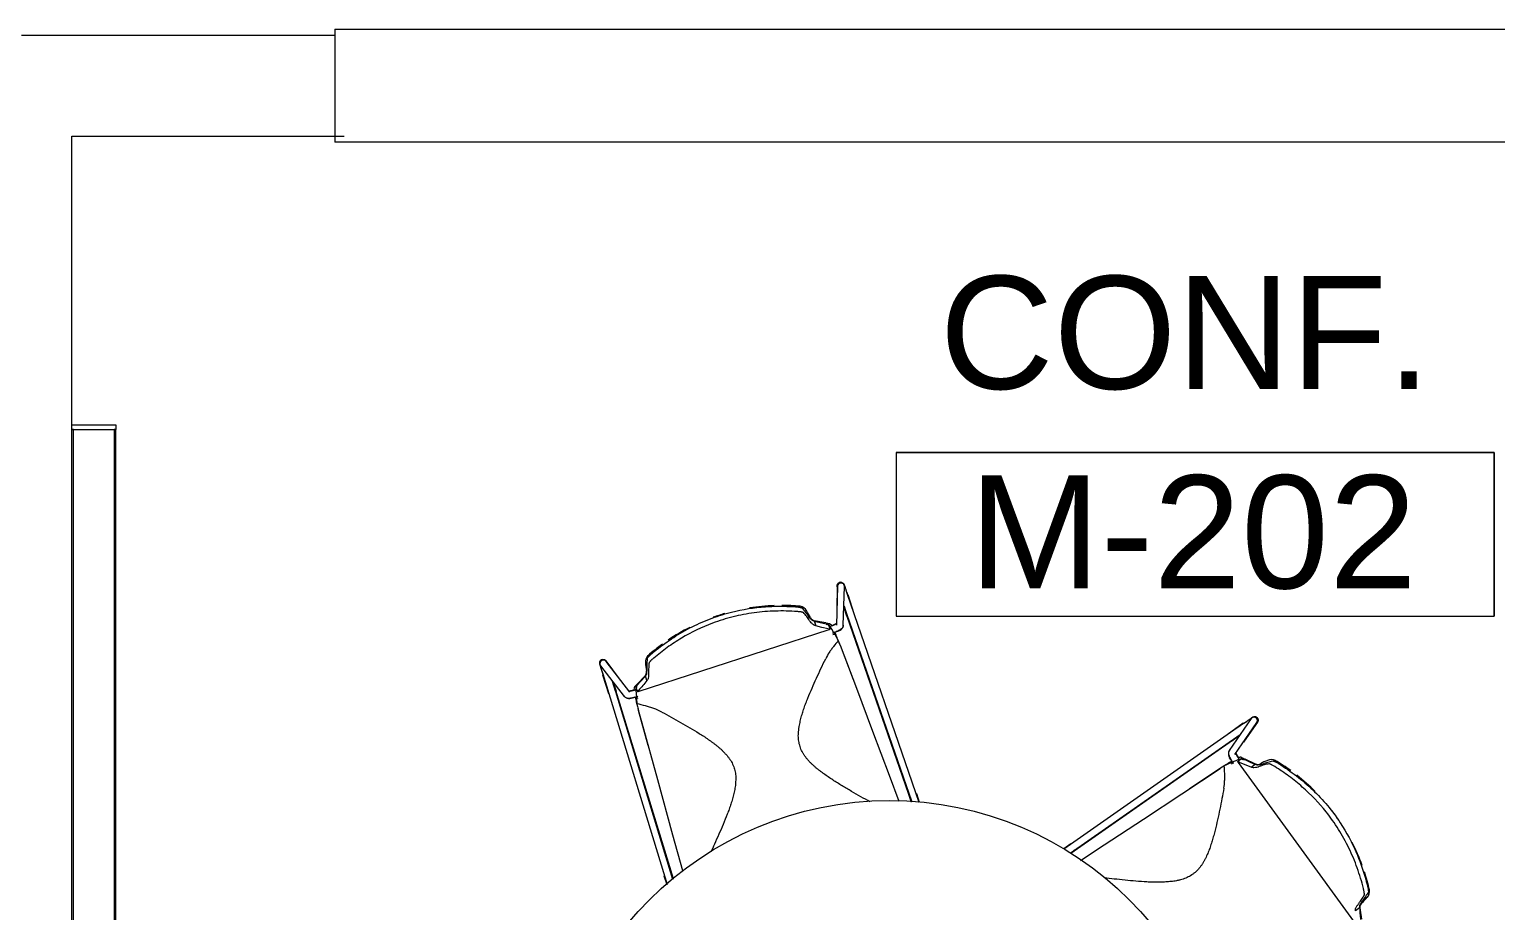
# Model space of a CAD drawing. Header units: inches. Extents: x 1135 to 11974, y 1600 to 2477.
# Drawn here: x 3277.4 to 3394.2, y 2103.2 to 2173.4 of the extents above; entities that cross this region are included whole.
import ezdxf

# ---------------------------------------------------------------- set-up
doc = ezdxf.new("R2010")
doc.units = ezdxf.units.IN
doc.header["$MEASUREMENT"] = 0
for name, color, linetype, lineweight in [('A-AREA-IDEN', 1, 'Continuous', 20), ('A-GLAZ', 8, 'Continuous', 9), ('A-WALL', 47, 'Continuous', 13), ('E-LITE-EQPM', 4, 'Continuous', 9), ('I-FURN', 47, 'Continuous', 9)]:
    doc.layers.add(name, color=color, linetype=linetype, lineweight=lineweight)
doc.styles.add('Arial_1', font='arial.ttf', dxfattribs={"height": 9})

# ---------------------------------------------------------------- blocks, each defined once
blk = doc.blocks.new('Fixed Glass - Adjustable Sill - Instance-4291309-MEZ - Tel_Data_Elec Plan')
at = {"layer": 'A-GLAZ'}
for p, q in [((-49.5, 4.5), (-49.5, -4.5)), ((-49.5, 4.5), (46.5, 4.5)), ((-49.5, 4), (-48.75, 4)), ((46.5, 4), (45.75, 4)), ((46.5, -4.5), (46.5, 4.5)), ((46.5, -4.5), (-49.5, -4.5))]:
    blk.add_line(p, q, dxfattribs=at)
blk = doc.blocks.new('Combo - Work Table Chairs - Seats 5 - 4-6 Diameter - Combo - Work Table Chairs - Seats 5 - 4-6 Diameter-1874339-MEZ - Tel_Data_Elec Plan')
at = {"layer": 'I-FURN'}
for p, q in [((37.16, 21.73), (20.4, 16.62)), ((37.82, 21.91), (35.37, 20.02)), ((37.1, 21.75), (35.6, 21.27)), ((35.71, 19.58), (38.16, 21.46)), ((37.11, 21.72), (36.49, 21.52)), ((36.66, 20.31), (38.21, 21.47)), ((37.1, 21.75), (37.11, 21.72)), ((37.4, 21.8), (37.16, 21.73)), ((37.95, 21.97), (37.9, 21.95)), ((37.94, 21.96), (37.91, 21.95)), ((20.8, 16.15), (36.6, 20.97)), ((20.84, 16.11), (36.45, 20.87)), ((35.45, 20.06), (35.4, 20.02)), ((35.79, 20.71), (36.56, 20.96)), ((36.55, 20.93), (35.79, 20.68)), ((35.79, 20.68), (35.79, 20.71)), ((35.8, 20.68), (35.79, 20.68)), ((36.53, 20.92), (35.8, 20.68)), ((31.46, 18.12), (34.24, 18.9)), ((35.21, 19.06), (35.26, 18.91)), ((35.23, 19.47), (35.33, 19.16)), ((35.76, 18.91), (35.76, 18.97)), ((35.76, 18.91), (40.7, 3.71)), ((35.88, 19.25), (35.8, 19.65)), ((36.02, 19.07), (35.81, 19)), ((35.82, 19), (36.03, 19.07)), ((35.93, 19.05), (35.91, 19.12)), ((36.02, 19.07), (36.09, 19.07)), ((36.12, 19.06), (36.09, 19.07)), ((37.02, 18.36), (36.34, 19)), ((36.63, 18.22), (37, 18.34)), ((21.08, 16.86), (20.38, 16.63)), ((21.08, 16.86), (21.09, 16.82)), ((20.8, 16.15), (21.21, 16.28)), ((21.27, 16.27), (20.82, 16.13)), ((21.27, 16.27), (20.83, 16.12)), ((21.26, 16.3), (21.27, 16.27)), ((21.27, 16.27), (21.27, 16.27)), ((41.38, 4.91), (40.99, 4.78)), ((41.22, 3.99), (41.4, 4.9)), ((40.8, 3.66), (41.03, 3.73)), ((40.82, 3.68), (40.8, 3.66)), ((40.94, 3.63), (40.92, 3.7)), ((41.17, 3.14), (41, 3.51)), ((41.09, 3.86), (41.07, 3.92)), ((41.08, 3.77), (41.1, 3.8)), ((42.45, 2.54), (26.97, -2.8)), ((42.59, 2.54), (26.97, -2.86)), ((39.46, 2.83), (36.71, 1.81)), ((39.46, 2.83), (39.58, 2.89)), ((40.29, 3.41), (40.34, 3.28)), ((40.49, 3.26), (40.6, 2.94)), ((41.04, 2.59), (44.12, 2.5)), ((44.14, 3.06), (41.05, 3.14)), ((41.06, 2.6), (41.13, 2.6)), ((41.77, 2.3), (42.5, 2.54)), ((41.77, 2.3), (42.53, 2.54)), ((42.55, 2.52), (41.78, 2.27)), ((44.18, 3.08), (42.25, 3.11)), ((43.49, 2.26), (43.72, 2.34)), ((44.22, 2.51), (44.27, 2.53)), ((44.22, 2.51), (44.26, 2.52)), ((26.93, -3.46), (43.49, 2.26)), ((41.78, 2.27), (41.77, 2.3)), ((41.77, 2.3), (41.77, 2.3)), ((41.96, 1.72), (43.46, 2.2)), ((42.82, 2.03), (43.45, 2.23)), ((43.45, 2.23), (43.46, 2.2)), ((26.93, -3.48), (27.61, -3.26)), ((26.97, -2.82), (27.42, -2.67)), ((27.38, -2.72), (26.97, -2.85)), ((27.01, -2.8), (27.42, -2.67)), ((27.42, -2.67), (27.42, -2.67)), ((27.42, -2.67), (27.43, -2.7)), ((27.6, -3.22), (27.61, -3.26)), ((33.23, -29.3), (23.21, -14.96)), ((23.63, -15.51), (23.22, -14.95)), ((32.22, -28.92), (22.85, -15.51)), ((23.13, -15.87), (22.86, -15.49)), ((23.14, -15.87), (22.86, -15.49)), ((22.88, -15.46), (23.13, -15.81)), ((22.88, -15.46), (32.34, -29)), ((23.14, -15.87), (23.13, -15.87)), ((23.16, -15.85), (23.14, -15.87)), ((23.63, -15.51), (23.61, -15.53)), ((29.64, -27.4), (28.02, -24.95)), ((29.7, -27.51), (29.64, -27.4)), ((33.24, -29.24), (32.31, -27.96)), ((30.12, -28.84), (17.19, -38.23)), ((30.09, -28.27), (29.97, -28.35)), ((30.22, -28.35), (30.49, -28.15)), ((30.24, -28.85), (30.24, -28.88)), ((30.38, -29.05), (30.24, -28.85)), ((30.31, -28.95), (30.37, -28.92)), ((30.4, -29.1), (30.4, -29.14)), ((30.84, -28.65), (30.48, -28.85)), ((30.74, -28.58), (33.29, -30.32)), ((33.61, -29.86), (31.06, -28.12)), ((31.07, -28.15), (31.12, -28.19)), ((31.81, -28.32), (31.82, -28.32)), ((32.27, -28.95), (31.81, -28.32)), ((31.82, -28.32), (31.84, -28.3)), ((32.29, -28.96), (31.82, -28.32)), ((31.84, -28.3), (32.32, -28.97)), ((33.21, -29.26), (32.83, -28.73)), ((29.73, -29.87), (29.97, -30.2)), ((30.39, -29.37), (29.99, -30.2)), ((30.31, -29.22), (30.36, -29.19)), ((33.32, -30.37), (31.73, -29.26)), ((33.24, -29.24), (33.21, -29.26)), ((33.23, -29.3), (33.37, -29.5)), ((33.68, -29.93), (33.71, -29.98)), ((33.7, -29.97), (33.68, -29.94)), ((18.53, -38.5), (18.3, -38.18)), ((18.54, -38.53), (17.62, -38.64))]:
    blk.add_line(p, q, dxfattribs=at)
at = {"layer": 'I-FURN', "flags": 128}
for points in [[(37.16, 21.73), (37.19, 21.73), (37.22, 21.74), (37.26, 21.75), (37.29, 21.76), (37.32, 21.77), (37.35, 21.78), (37.38, 21.79), (37.41, 21.8), (37.44, 21.81), (37.47, 21.82), (37.5, 21.83), (37.53, 21.84), (37.56, 21.85), (37.58, 21.85), (37.61, 21.86), (37.64, 21.87), (37.66, 21.88), (37.69, 21.89), (37.71, 21.89), (37.73, 21.9), (37.75, 21.91), (37.78, 21.91), (37.79, 21.92), (37.81, 21.92), (37.83, 21.93), (37.85, 21.93), (37.86, 21.94), (37.88, 21.94), (37.89, 21.95), (37.9, 21.95), (37.91, 21.95), (37.92, 21.96), (37.93, 21.96), (37.94, 21.96), (37.95, 21.96), (37.95, 21.97), (37.95, 21.97), (37.96, 21.97), (37.96, 21.97)], [(37.96, 21.97), (37.96, 21.97), (37.96, 21.97), (37.95, 21.97), (37.95, 21.96), (37.94, 21.96), (37.94, 21.96)], [(37.96, 21.97), (37.97, 21.97), (37.98, 21.97), (37.99, 21.98), (38, 21.98), (38.01, 21.98), (38.02, 21.98), (38.04, 21.98), (38.05, 21.98), (38.06, 21.98), (38.07, 21.98), (38.08, 21.98), (38.09, 21.98), (38.1, 21.97), (38.11, 21.97), (38.12, 21.97), (38.13, 21.96), (38.14, 21.96), (38.15, 21.96), (38.16, 21.95), (38.17, 21.95), (38.18, 21.94), (38.19, 21.93), (38.2, 21.93), (38.21, 21.92), (38.22, 21.91), (38.23, 21.91), (38.24, 21.9), (38.25, 21.89), (38.25, 21.88), (38.26, 21.87), (38.27, 21.86), (38.27, 21.86), (38.28, 21.85), (38.28, 21.84), (38.29, 21.83), (38.29, 21.82), (38.3, 21.81), (38.3, 21.8), (38.31, 21.78), (38.31, 21.77), (38.31, 21.76), (38.31, 21.75), (38.32, 21.74), (38.32, 21.73), (38.32, 21.72), (38.32, 21.71), (38.32, 21.7), (38.32, 21.69), (38.32, 21.67), (38.32, 21.66), (38.32, 21.65), (38.31, 21.64), (38.31, 21.63), (38.31, 21.62), (38.3, 21.61), (38.3, 21.6), (38.3, 21.59), (38.29, 21.58), (38.29, 21.57), (38.28, 21.56), (38.27, 21.55), (38.27, 21.54), (38.26, 21.53), (38.25, 21.52), (38.25, 21.51), (38.24, 21.5), (38.23, 21.5), (38.22, 21.49), (38.21, 21.48), (38.21, 21.48), (38.2, 21.47), (38.19, 21.46), (38.18, 21.46), (38.17, 21.45), (38.16, 21.45), (38.15, 21.44), (38.14, 21.44), (38.13, 21.43), (38.12, 21.43)], [(38.12, 21.43), (38.12, 21.43), (38.12, 21.43), (38.12, 21.43), (38.11, 21.43), (38.11, 21.43), (38.1, 21.43), (38.09, 21.42), (38.08, 21.42)], [(38.1, 21.43), (38.11, 21.43), (38.11, 21.43), (38.12, 21.43), (38.12, 21.43), (38.12, 21.43)], [(35.37, 20.02), (35.33, 19.98), (35.3, 19.95), (35.28, 19.91), (35.27, 19.88), (35.25, 19.85), (35.25, 19.82), (35.24, 19.79), (35.24, 19.77), (35.23, 19.74), (35.23, 19.72), (35.23, 19.69), (35.23, 19.67), (35.23, 19.65), (35.23, 19.62), (35.23, 19.6), (35.24, 19.57), (35.24, 19.55), (35.24, 19.52), (35.25, 19.49), (35.25, 19.47), (35.25, 19.44), (35.26, 19.41), (35.26, 19.38), (35.27, 19.36), (35.28, 19.33), (35.28, 19.3), (35.29, 19.27), (35.3, 19.24), (35.3, 19.21), (35.31, 19.18), (35.32, 19.15), (35.33, 19.11), (35.34, 19.08), (35.34, 19.05), (35.35, 19.02), (35.36, 18.99), (35.37, 18.96), (35.38, 18.94)], [(33.24, 18.61), (33.8, 18.76), (34.37, 18.92)], [(34.34, 18.91), (34.27, 18.9), (34.24, 18.9)], [(34.25, 18.88), (34.24, 18.89), (34.24, 18.9)], [(36.12, 19.06), (35.97, 19.1), (35.83, 19.1), (35.6, 19.08), (35.27, 19.04), (35.22, 19.03)], [(35.81, 19), (35.79, 19), (35.78, 18.98), (35.76, 18.97), (35.76, 18.95), (35.76, 18.93), (35.76, 18.91)], [(35.79, 19.69), (35.79, 19.69), (35.79, 19.69), (35.79, 19.68), (35.79, 19.67), (35.79, 19.66), (35.79, 19.65), (35.79, 19.64), (35.79, 19.63), (35.8, 19.61), (35.8, 19.59), (35.8, 19.57), (35.8, 19.55), (35.81, 19.53), (35.81, 19.51), (35.81, 19.49), (35.82, 19.47), (35.82, 19.45), (35.83, 19.42), (35.83, 19.4), (35.84, 19.37), (35.84, 19.35), (35.85, 19.32), (35.86, 19.3), (35.87, 19.27), (35.87, 19.24), (35.88, 19.22), (35.89, 19.19), (35.9, 19.16), (35.91, 19.13), (35.91, 19.12)], [(35.83, 18.91), (35.82, 18.92), (35.81, 18.94), (35.8, 18.96), (35.8, 18.98), (35.82, 19)], [(36.08, 19.08), (36.05, 19.08), (36.02, 19.07)], [(36.03, 19.07), (36.11, 19.07), (36.16, 19.05), (36.2, 19.03), (36.24, 19.01), (36.27, 18.98), (36.3, 18.96)], [(21.47, 15.37), (24.33, 16.16), (28.72, 17.36), (33.24, 18.61)], [(40.76, 3.8), (40.87, 4.29), (40.99, 4.78)], [(40.34, 3.3), (40.5, 3.38), (40.73, 3.51), (40.88, 3.6), (41.04, 3.71), (41.09, 3.78), (41.09, 3.79)], [(40.8, 3.66), (40.74, 3.66), (40.7, 3.71)], [(40.7, 3.71), (40.71, 3.69), (40.72, 3.68), (40.74, 3.66), (40.76, 3.66), (40.78, 3.65), (40.8, 3.66)], [(40.76, 3.79), (40.76, 3.79), (40.76, 3.8)], [(40.82, 3.68), (40.78, 3.68), (40.77, 3.7), (40.76, 3.72), (40.76, 3.73), (40.76, 3.75)], [(41.04, 3.75), (40.93, 3.71), (40.82, 3.68)], [(41.19, 3.1), (41.18, 3.1), (41.18, 3.1), (41.18, 3.11), (41.17, 3.11), (41.17, 3.12), (41.16, 3.13), (41.15, 3.14), (41.15, 3.15), (41.14, 3.17), (41.13, 3.18), (41.12, 3.2), (41.11, 3.22), (41.1, 3.23), (41.09, 3.25), (41.08, 3.27), (41.07, 3.29), (41.06, 3.31), (41.05, 3.34), (41.04, 3.36), (41.03, 3.38), (41.02, 3.41), (41.01, 3.43), (41, 3.46), (40.99, 3.48), (40.98, 3.51), (40.98, 3.54), (40.97, 3.56), (40.96, 3.59), (40.95, 3.62), (40.94, 3.63)], [(41.09, 3.86), (41.09, 3.78), (41.03, 3.73)], [(41.03, 3.73), (41.05, 3.74), (41.07, 3.76), (41.09, 3.78), (41.09, 3.79)], [(41.1, 3.81), (41.1, 3.83), (41.09, 3.86)], [(41.16, 3.95), (41.16, 3.93), (41.15, 3.92)], [(39.46, 2.84), (36.03, 1.55), (32.61, 0.26)], [(39.46, 2.83), (39.46, 2.83), (39.46, 2.84)], [(41.04, 2.59), (40.98, 2.59), (40.94, 2.6), (40.9, 2.62), (40.87, 2.64), (40.84, 2.66), (40.82, 2.67), (40.8, 2.69), (40.78, 2.71), (40.76, 2.73), (40.75, 2.75), (40.73, 2.77), (40.72, 2.79), (40.7, 2.81), (40.69, 2.83), (40.68, 2.85), (40.66, 2.87), (40.65, 2.89), (40.64, 2.91), (40.63, 2.94), (40.61, 2.96), (40.6, 2.99), (40.59, 3.01), (40.58, 3.04), (40.56, 3.06), (40.55, 3.09), (40.54, 3.12), (40.53, 3.15), (40.51, 3.17), (40.5, 3.2), (40.49, 3.23), (40.48, 3.26), (40.47, 3.29), (40.46, 3.32), (40.45, 3.35), (40.44, 3.38), (40.42, 3.41), (40.41, 3.45), (40.41, 3.46)], [(44.27, 2.53), (44.27, 2.53), (44.27, 2.53), (44.27, 2.53), (44.26, 2.53), (44.26, 2.52), (44.25, 2.52), (44.24, 2.52), (44.23, 2.52), (44.22, 2.51), (44.21, 2.51), (44.2, 2.5), (44.18, 2.5), (44.17, 2.49), (44.15, 2.49), (44.14, 2.48), (44.12, 2.48), (44.1, 2.47), (44.08, 2.46), (44.06, 2.45), (44.03, 2.45), (44.01, 2.44), (43.99, 2.43), (43.96, 2.42), (43.94, 2.41), (43.91, 2.4), (43.88, 2.4), (43.86, 2.39), (43.83, 2.38), (43.8, 2.37), (43.77, 2.36), (43.74, 2.35), (43.71, 2.34), (43.68, 2.32), (43.65, 2.31), (43.62, 2.3), (43.59, 2.29), (43.56, 2.28), (43.53, 2.27), (43.49, 2.26), (43.49, 2.26)], [(44.05, 3.04), (44.06, 3.05), (44.07, 3.05), (44.07, 3.05), (44.08, 3.05), (44.08, 3.06), (44.09, 3.06), (44.09, 3.06), (44.09, 3.06)], [(44.09, 3.06), (44.09, 3.06), (44.09, 3.06), (44.09, 3.06), (44.08, 3.06), (44.08, 3.05), (44.07, 3.05)], [(44.09, 3.06), (44.1, 3.06), (44.11, 3.07), (44.12, 3.07), (44.13, 3.07), (44.15, 3.07), (44.16, 3.07), (44.17, 3.07), (44.18, 3.07), (44.19, 3.07), (44.2, 3.07), (44.21, 3.07), (44.22, 3.07), (44.23, 3.07), (44.25, 3.07), (44.26, 3.06), (44.27, 3.06), (44.28, 3.06), (44.29, 3.05), (44.3, 3.05), (44.31, 3.04), (44.32, 3.04), (44.33, 3.03), (44.34, 3.03), (44.35, 3.02), (44.36, 3.01), (44.36, 3.01), (44.37, 3), (44.38, 2.99), (44.39, 2.98), (44.4, 2.98), (44.4, 2.97), (44.41, 2.96), (44.42, 2.95), (44.42, 2.94), (44.43, 2.93), (44.43, 2.92), (44.44, 2.91), (44.44, 2.9), (44.45, 2.89), (44.45, 2.88), (44.45, 2.87), (44.46, 2.86), (44.46, 2.85), (44.46, 2.83), (44.46, 2.82), (44.46, 2.81), (44.46, 2.8), (44.46, 2.79), (44.46, 2.78), (44.46, 2.77), (44.46, 2.76), (44.46, 2.75), (44.46, 2.73), (44.45, 2.72), (44.45, 2.71), (44.45, 2.7), (44.44, 2.69), (44.44, 2.68), (44.43, 2.67), (44.43, 2.66), (44.42, 2.65), (44.42, 2.64), (44.41, 2.63), (44.4, 2.62), (44.4, 2.61), (44.39, 2.61), (44.38, 2.6), (44.37, 2.59), (44.37, 2.58), (44.36, 2.58), (44.35, 2.57), (44.34, 2.56), (44.33, 2.56), (44.32, 2.55), (44.31, 2.55), (44.3, 2.54), (44.29, 2.54), (44.28, 2.53), (44.27, 2.53)], [(44.26, 2.52), (44.26, 2.53), (44.27, 2.53), (44.27, 2.53), (44.27, 2.53), (44.27, 2.53)], [(32.61, 0.26), (29.11, -1.05), (27.02, -1.84)], [(22.31, -16.29), (23.55, -18.17), (25.6, -21.29)], [(25.6, -21.29), (27.62, -24.35), (29.63, -27.4)], [(29.63, -27.4), (29.64, -27.4), (29.64, -27.4)], [(29.73, -29.87), (29.92, -29.4), (30.12, -28.94)], [(31.06, -28.12), (31.01, -28.1), (30.97, -28.08), (30.93, -28.07), (30.89, -28.07), (30.86, -28.07), (30.83, -28.07), (30.8, -28.07), (30.78, -28.07), (30.75, -28.08), (30.73, -28.08), (30.71, -28.09), (30.68, -28.1), (30.66, -28.11), (30.64, -28.11), (30.61, -28.12), (30.59, -28.13), (30.57, -28.14), (30.54, -28.15), (30.52, -28.17), (30.5, -28.18), (30.47, -28.19), (30.45, -28.2), (30.42, -28.22), (30.4, -28.23), (30.37, -28.25), (30.34, -28.26), (30.32, -28.28), (30.29, -28.29), (30.26, -28.31), (30.24, -28.33), (30.21, -28.34), (30.18, -28.36), (30.16, -28.38), (30.13, -28.4), (30.1, -28.42), (30.08, -28.43), (30.05, -28.45), (30.04, -28.46)], [(30.4, -29.12), (30.38, -28.99), (30.34, -28.86), (30.25, -28.65), (30.18, -28.5), (30.08, -28.29)], [(30.12, -28.84), (30.18, -28.82), (30.24, -28.85)], [(30.24, -28.85), (30.22, -28.84), (30.21, -28.83), (30.19, -28.82), (30.16, -28.82), (30.14, -28.83), (30.12, -28.84)], [(30.12, -28.94), (30.12, -28.94), (30.13, -28.93)], [(30.13, -28.93), (30.14, -28.92), (30.15, -28.9), (30.16, -28.89), (30.17, -28.88), (30.19, -28.87), (30.21, -28.86), (30.24, -28.88)], [(30.24, -28.88), (30.31, -28.97), (30.38, -29.07)], [(30.38, -29.05), (30.4, -29.12), (30.36, -29.19)], [(30.36, -29.19), (30.37, -29.17), (30.39, -29.15)], [(30.88, -28.62), (30.88, -28.62), (30.87, -28.63), (30.87, -28.63), (30.86, -28.63), (30.85, -28.63), (30.84, -28.64), (30.83, -28.64), (30.81, -28.65), (30.8, -28.65), (30.78, -28.66), (30.77, -28.67), (30.75, -28.68), (30.73, -28.69), (30.71, -28.7), (30.69, -28.71), (30.67, -28.72), (30.65, -28.73), (30.63, -28.74), (30.61, -28.75), (30.59, -28.77), (30.57, -28.78), (30.54, -28.8), (30.52, -28.81), (30.5, -28.82), (30.47, -28.84), (30.45, -28.86), (30.43, -28.87), (30.4, -28.89), (30.38, -28.9), (30.37, -28.92)], [(30.4, -29.12), (30.4, -29.12), (30.4, -29.09), (30.39, -29.07), (30.38, -29.05)], [(30.37, -29.27), (30.36, -29.28), (30.36, -29.3)], [(33.23, -29.3), (33.25, -29.32), (33.27, -29.35), (33.29, -29.38), (33.31, -29.41), (33.33, -29.43), (33.35, -29.46), (33.36, -29.49), (33.38, -29.51), (33.4, -29.54), (33.42, -29.56), (33.44, -29.59), (33.45, -29.61), (33.47, -29.64), (33.49, -29.66), (33.5, -29.68), (33.52, -29.71), (33.53, -29.73), (33.55, -29.75), (33.56, -29.77), (33.58, -29.79), (33.59, -29.81), (33.6, -29.82), (33.61, -29.84), (33.62, -29.86), (33.63, -29.87), (33.64, -29.89), (33.65, -29.9), (33.66, -29.91), (33.67, -29.92), (33.68, -29.93), (33.68, -29.94), (33.69, -29.95), (33.7, -29.96), (33.7, -29.97), (33.7, -29.97), (33.71, -29.98), (33.71, -29.98), (33.71, -29.98), (33.71, -29.98)], [(33.25, -30.3), (33.25, -30.3), (33.25, -30.3), (33.25, -30.3), (33.25, -30.29), (33.24, -30.29), (33.24, -30.28), (33.23, -30.28), (33.23, -30.27)], [(33.24, -30.29), (33.24, -30.29), (33.25, -30.3), (33.25, -30.3), (33.25, -30.3), (33.25, -30.3)], [(33.71, -29.98), (33.72, -29.99), (33.72, -30), (33.73, -30.01), (33.73, -30.02), (33.74, -30.03), (33.74, -30.04), (33.75, -30.05), (33.75, -30.06), (33.75, -30.07), (33.75, -30.08), (33.76, -30.09), (33.76, -30.1), (33.76, -30.12), (33.76, -30.13), (33.76, -30.14), (33.76, -30.15), (33.76, -30.16), (33.76, -30.17), (33.76, -30.18), (33.76, -30.19), (33.75, -30.21), (33.75, -30.22), (33.75, -30.23), (33.74, -30.24), (33.74, -30.25), (33.74, -30.26), (33.73, -30.27), (33.73, -30.28), (33.72, -30.29), (33.71, -30.3), (33.71, -30.31), (33.7, -30.32), (33.69, -30.32), (33.69, -30.33), (33.68, -30.34), (33.67, -30.35), (33.66, -30.36), (33.65, -30.36), (33.64, -30.37), (33.63, -30.38), (33.63, -30.38), (33.62, -30.39), (33.61, -30.39), (33.6, -30.4), (33.59, -30.4), (33.57, -30.41), (33.56, -30.41), (33.55, -30.41), (33.54, -30.41), (33.53, -30.42), (33.52, -30.42), (33.51, -30.42), (33.5, -30.42), (33.49, -30.42), (33.48, -30.42), (33.46, -30.42), (33.45, -30.42), (33.44, -30.42), (33.43, -30.42), (33.42, -30.41), (33.41, -30.41), (33.4, -30.41), (33.39, -30.41), (33.38, -30.4), (33.37, -30.4), (33.36, -30.39), (33.35, -30.39), (33.34, -30.38), (33.33, -30.38), (33.32, -30.37), (33.31, -30.36), (33.3, -30.36), (33.29, -30.35), (33.28, -30.34), (33.28, -30.33), (33.27, -30.32), (33.26, -30.32), (33.26, -30.31), (33.25, -30.3)], [(33.71, -29.98), (33.71, -29.98), (33.71, -29.98), (33.71, -29.98), (33.7, -29.97), (33.7, -29.97), (33.7, -29.97)]]:
    blk.add_lwpolyline(points, dxfattribs=at)
at = {"layer": 'I-FURN'}
blk.add_circle((0.08, -1.08), 27, dxfattribs=at)
for centre, radius, start, end in [((38.04, 21.7), 0.282, 307, 320.84), ((38.04, 21.7), 0.282, 7.4435, 50.0301), ((35.7, 19.62), 0.5, 146.8716, 198), ((35.7, 19.62), 0.5, 127, 136.4592), ((42.4, -11.1), 31.07, 103.1491, 104.5858), ((35.87, 18.04), 1.21, 82.594, 91.2908), ((36, 18.99), 0.255, 56.581, 82.594), ((37.93, 19.84), 1.9, 199.5934, 207.3736), ((40.16, 23.09), 5.6, 224.0135, 227), ((37.32, 18.68), 0.435, 227, 281.1407), ((38.38, 13.32), 5.03, 93.9044, 101.1407), ((38.09, 17.52), 0.817, 49.1935, 93.9044), ((26.42, 7.48), 16.2, 35.8874, 41.1681), ((26.42, 7.48), 16.2, 26.8642, 33.9395), ((26.42, 7.48), 16.2, 16.2856, 19.7154), ((26.42, 7.48), 16.2, 2.1459, 9.1164), ((26.42, 7.48), 16.2, 354.8302, 0.022), ((41.77, 6.2), 0.817, 302.0956, 346.7804), ((41.83, 4.81), 0.435, 114.8593, 169), ((39.53, 9.77), 5.03, 294.8593, 302.0956), ((40.28, 4.48), 1.21, 304.7092, 313.406), ((40.93, 3.79), 0.255, 313.406, 339.419), ((43, 4.24), 1.9, 188.5789, 196.4066), ((46.72, 2.92), 5.6, 169, 171.9865), ((28.43, 31.89), 31.07, 291.1435, 292.8509), ((41.07, 3.1), 0.5, 198, 249.1284), ((41.07, 3.1), 0.5, 259.5408, 269), ((44.18, 2.79), 0.282, 71.8119, 89), ((44.18, 2.79), 0.282, 343.2319, 38.8717), ((3.63, -44.42), 31.07, 31.1491, 32.8558), ((31.68, -30.61), 1.9, 127.5934, 135.4211), ((35.46, -31.73), 5.6, 152.0135, 155), ((29.33, -29.21), 1.21, 10.594, 19.2908), ((30.78, -28.56), 0.5, 74.8716, 126), ((30.27, -29.04), 0.255, 344.581, 10.594), ((30.78, -28.56), 0.5, 55, 64.4592), ((30.39, -30.39), 0.435, 155, 209.1407), ((33.48, -30.14), 0.282, 285.1283, 340.7681), ((25.61, -33.05), 5.03, 21.9044, 29.1407), ((29.52, -31.48), 0.817, 337.2196, 21.9044), ((33.48, -30.14), 0.282, 235, 249.9299), ((16.36, -23.49), 16.2, 323.978, 329.1698), ((16.36, -23.49), 16.2, 314.8836, 321.8541), ((16.36, -23.49), 16.2, 304.2846, 307.7144), ((16.36, -23.49), 16.2, 290.0605, 297.1358), ((18.59, -38.96), 0.435, 42.8593, 97), ((22.6, -35.24), 5.03, 222.8593, 230.0956), ((19.89, -38.48), 0.817, 230.0956, 274.8065), ((16.36, -23.49), 16.2, 282.8319, 288.1126)]:
    blk.add_arc(centre, radius, start, end, dxfattribs=at)
for centre, major_axis, ratio, start_param, end_param in [((37.99, 21.69), (-0.171, 0.222), 0.978271, 5.946944, 6.208744), ((37.99, 21.69), (-0.171, 0.222), 0.978271, 3.328951, 5.946944), ((37.99, 21.68), (-0.082, 0.268), 0.978148, 3.403392, 6.021386), ((44.13, 2.78), (-0.091, 0.265), 0.978148, 3.593587, 6.021386), ((44.13, 2.78), (0.008, 0.28), 0.978271, 5.834028, 6.357627), ((44.13, 2.78), (0.008, 0.28), 0.978271, 3.216034, 3.477834), ((44.13, 2.78), (0.008, 0.28), 0.978271, 3.477834, 5.491297), ((44.13, 2.78), (-0.091, 0.265), 0.978148, 3.141593, 3.403392), ((33.45, -30.1), (0.23, 0.16), 0.978148, 3.403392, 6.283185), ((33.45, -30.09), (0.158, 0.231), 0.978271, 3.067151, 3.777064), ((33.45, -30.09), (0.158, 0.231), 0.978271, 3.852549, 5.946944), ((33.45, -30.09), (0.158, 0.231), 0.978271, 5.946944, 6.208744)]:
    blk.add_ellipse(centre, major_axis=major_axis, ratio=ratio, start_param=start_param, end_param=end_param, dxfattribs=at)
for points, knots in [([(34.13, 17.04), (34.24, 17.25), (34.38, 17.57), (34.52, 18), (34.65, 18.45), (34.73, 18.78), (34.78, 19.01)], [0, 0, 0, 0, 0.333333, 0.5, 0.666667, 1, 1, 1, 1]), ([(38.42, 17.68), (38.4, 17.71), (38.34, 17.78), (38.28, 17.85), (38.23, 17.9), (38.19, 17.94), (38.16, 17.97), (38.12, 18), (38.08, 18.04), (38.06, 18.05), (38.05, 18.05)], [-1, -1, -1, -1, -0.833333, -0.666667, -0.583333, -0.5, -0.416667, -0.333333, -0.166667, 0, 0, 0, 0]), ([(42.13, 6.27), (42.17, 6.84), (42.2, 7.98), (42.06, 9.69), (41.74, 11.37), (41.13, 13.33), (40.28, 15.09), (39.28, 16.62), (38.72, 17.33), (38.42, 17.68)], [-1, -1, -1, -1, -0.861111, -0.722222, -0.583333, -0.444444, -0.222222, -0.111111, 0, 0, 0, 0]), ([(38.43, 18.17), (38.43, 18.17), (38.45, 18.16), (38.49, 18.12), (38.53, 18.09), (38.57, 18.06), (38.6, 18.02), (38.65, 17.97), (38.72, 17.9), (38.77, 17.84), (38.8, 17.8)], [-1, -1, -1, -1, -0.833333, -0.666667, -0.583333, -0.5, -0.416667, -0.333333, -0.166667, 0, 0, 0, 0]), ([(38.8, 17.8), (39.17, 17.37), (39.86, 16.46), (40.75, 15), (41.48, 13.45), (42.14, 11.5), (42.49, 9.58), (42.57, 7.76), (42.54, 6.85), (42.51, 6.39)], [-1, -1, -1, -1, -0.861111, -0.722222, -0.583333, -0.444444, -0.222222, -0.111111, 0, 0, 0, 0]), ([(34.13, 17.04), (33.86, 16.54), (33.31, 15.53), (32.66, 14.42), (32.24, 13.76), (32.08, 13.52), (31.95, 13.34), (31.83, 13.17), (31.7, 12.99), (31.57, 12.82), (31.44, 12.65), (31.3, 12.49), (31.16, 12.32), (31.03, 12.19), (30.93, 12.09), (30.85, 12.02), (30.77, 11.94), (30.67, 11.85), (30.53, 11.73), (30.35, 11.61), (30.17, 11.49), (29.97, 11.4), (29.77, 11.31), (29.57, 11.25), (29.36, 11.19), (29.14, 11.16), (28.93, 11.15), (28.71, 11.15), (28.53, 11.16), (28.39, 11.17), (28.24, 11.18), (28.06, 11.21), (27.85, 11.25), (27.64, 11.3), (27.43, 11.35), (27.22, 11.41), (27.01, 11.47), (26.8, 11.54), (26.6, 11.6), (26.33, 11.7), (25.85, 11.88), (25.18, 12.15), (24.39, 12.49), (23.86, 12.73), (23.6, 12.85)], [-1, -1, -1, -1, -0.875, -0.75, -0.71875, -0.703125, -0.6875, -0.671875, -0.65625, -0.640625, -0.625, -0.609375, -0.59375, -0.578125, -0.570312, -0.5625, -0.554688, -0.546875, -0.53125, -0.515625, -0.5, -0.484375, -0.46875, -0.453125, -0.4375, -0.421875, -0.40625, -0.390625, -0.375, -0.367188, -0.359375, -0.34375, -0.328125, -0.3125, -0.296875, -0.28125, -0.265625, -0.25, -0.234375, -0.21875, -0.1875, -0.125, -0.0625, 0, 0, 0, 0]), ([(27.38, 1.2), (27.52, 1.45), (27.81, 1.95), (28.25, 2.69), (28.64, 3.3), (28.96, 3.79), (29.16, 4.08), (29.34, 4.31), (29.47, 4.49), (29.6, 4.66), (29.74, 4.82), (29.89, 4.98), (30.03, 5.14), (30.16, 5.27), (30.27, 5.37), (30.35, 5.44), (30.43, 5.51), (30.55, 5.6), (30.7, 5.7), (30.88, 5.82), (31.07, 5.92), (31.27, 6), (31.48, 6.06), (31.69, 6.12), (31.9, 6.15), (32.12, 6.17), (32.33, 6.17), (32.51, 6.16), (32.66, 6.14), (32.77, 6.13), (32.87, 6.12), (33.01, 6.1), (33.19, 6.06), (33.4, 6.01), (33.61, 5.96), (33.82, 5.91), (34.03, 5.84), (34.23, 5.78), (34.43, 5.71), (34.64, 5.64), (34.91, 5.54), (35.38, 5.35), (36.04, 5.08), (36.82, 4.73), (37.6, 4.37), (38.11, 4.12), (38.37, 3.99)], [-1, -1, -1, -1, -0.9375, -0.875, -0.8125, -0.78125, -0.75, -0.734375, -0.71875, -0.703125, -0.6875, -0.671875, -0.65625, -0.640625, -0.632812, -0.625, -0.617188, -0.609375, -0.59375, -0.578125, -0.5625, -0.546875, -0.53125, -0.515625, -0.5, -0.484375, -0.46875, -0.453125, -0.445312, -0.4375, -0.429688, -0.421875, -0.40625, -0.390625, -0.375, -0.359375, -0.34375, -0.328125, -0.3125, -0.296875, -0.28125, -0.25, -0.1875, -0.125, -0.0625, 0, 0, 0, 0]), ([(42.05, 5.76), (42.05, 5.76), (42.06, 5.78), (42.07, 5.83), (42.08, 5.88), (42.09, 5.93), (42.1, 5.98), (42.11, 6.05), (42.12, 6.15), (42.13, 6.23), (42.13, 6.27)], [-1, -1, -1, -1, -0.833333, -0.666667, -0.583333, -0.5, -0.416667, -0.333333, -0.166667, 0, 0, 0, 0]), ([(42.51, 6.39), (42.51, 6.35), (42.5, 6.27), (42.49, 6.17), (42.48, 6.1), (42.47, 6.05), (42.46, 6.01), (42.45, 5.95), (42.44, 5.9), (42.43, 5.89), (42.42, 5.88)], [-1, -1, -1, -1, -0.833333, -0.666667, -0.583333, -0.5, -0.416667, -0.333333, -0.166667, 0, 0, 0, 0]), ([(39.81, 2.99), (39.67, 3.12), (39.44, 3.3), (39.12, 3.54), (38.8, 3.76), (38.55, 3.91), (38.37, 3.99)], [0, 0, 0, 0, 0.333333, 0.5, 0.666667, 1, 1, 1, 1]), ([(41.15, 3.92), (41.15, 3.91), (41.14, 3.89), (41.14, 3.86), (41.13, 3.84), (41.12, 3.83), (41.12, 3.82), (41.11, 3.82), (41.11, 3.81), (41.11, 3.81), (41.1, 3.8), (41.1, 3.8), (41.1, 3.8), (41.1, 3.79), (41.09, 3.79), (41.09, 3.78), (41.08, 3.78), (41.08, 3.78), (41.07, 3.77), (41.07, 3.76), (41.05, 3.76), (41.05, 3.75), (41.04, 3.75)], [-1, -1, -1, -1, -0.857143, -0.571429, -0.5, -0.428571, -0.392857, -0.357143, -0.321429, -0.303571, -0.285714, -0.267857, -0.25, -0.214286, -0.178571, -0.160714, -0.142857, -0.125, -0.107143, -0.071429, -0.035714, 0, 0, 0, 0]), ([(28.07, -27.7), (27.51, -27.6), (26.39, -27.38), (25.13, -27.11), (24.37, -26.91), (24.09, -26.83), (23.88, -26.77), (23.68, -26.7), (23.47, -26.64), (23.27, -26.57), (23.07, -26.49), (22.87, -26.41), (22.67, -26.33), (22.5, -26.25), (22.38, -26.18), (22.28, -26.13), (22.19, -26.08), (22.06, -26), (21.91, -25.91), (21.74, -25.78), (21.57, -25.64), (21.42, -25.49), (21.28, -25.32), (21.15, -25.14), (21.04, -24.96), (20.94, -24.77), (20.86, -24.57), (20.79, -24.36), (20.75, -24.19), (20.71, -24.05), (20.68, -23.9), (20.65, -23.73), (20.63, -23.51), (20.61, -23.29), (20.59, -23.08), (20.58, -22.86), (20.58, -22.64), (20.57, -22.43), (20.58, -22.21), (20.58, -21.92), (20.6, -21.42), (20.65, -20.7), (20.73, -19.83), (20.8, -19.26), (20.83, -18.97)], [-1, -1, -1, -1, -0.875, -0.75, -0.71875, -0.703125, -0.6875, -0.671875, -0.65625, -0.640625, -0.625, -0.609375, -0.59375, -0.578125, -0.570312, -0.5625, -0.554688, -0.546875, -0.53125, -0.515625, -0.5, -0.484375, -0.46875, -0.453125, -0.4375, -0.421875, -0.40625, -0.390625, -0.375, -0.367188, -0.359375, -0.34375, -0.328125, -0.3125, -0.296875, -0.28125, -0.265625, -0.25, -0.234375, -0.21875, -0.1875, -0.125, -0.0625, 0, 0, 0, 0]), ([(28.07, -27.7), (28.27, -27.73), (28.56, -27.76), (28.95, -27.77), (29.34, -27.76), (29.64, -27.75), (29.83, -27.73)], [0, 0, 0, 0, 0.333333, 0.5, 0.666667, 1, 1, 1, 1]), ([(30.38, -29.07), (30.38, -29.07), (30.38, -29.08), (30.39, -29.09), (30.39, -29.1), (30.39, -29.11), (30.4, -29.12), (30.4, -29.12), (30.4, -29.13), (30.4, -29.13), (30.4, -29.14), (30.4, -29.15), (30.4, -29.15), (30.4, -29.15), (30.4, -29.16), (30.4, -29.16), (30.4, -29.17), (30.39, -29.18), (30.39, -29.19), (30.39, -29.21), (30.38, -29.23), (30.38, -29.26), (30.37, -29.27)], [-1, -1, -1, -1, -0.964286, -0.928571, -0.892857, -0.875, -0.857143, -0.839286, -0.821429, -0.785714, -0.75, -0.732143, -0.714286, -0.696429, -0.678571, -0.642857, -0.607143, -0.571429, -0.5, -0.428571, -0.285714, 0, 0, 0, 0]), ([(29.78, -31.75), (29.8, -31.71), (29.84, -31.64), (29.89, -31.56), (29.93, -31.49), (29.95, -31.45), (29.97, -31.41), (29.99, -31.36), (30.01, -31.31), (30.01, -31.29), (30.01, -31.28)], [-1, -1, -1, -1, -0.833333, -0.666667, -0.583333, -0.5, -0.416667, -0.333333, -0.166667, 0, 0, 0, 0]), ([(20.07, -38.8), (20.63, -38.67), (21.72, -38.34), (23.3, -37.68), (24.8, -36.85), (26.48, -35.66), (27.88, -34.31), (29.03, -32.89), (29.54, -32.14), (29.78, -31.75)], [-1, -1, -1, -1, -0.861111, -0.722222, -0.583333, -0.444444, -0.222222, -0.111111, 0, 0, 0, 0]), ([(30.01, -32.07), (29.71, -32.55), (29.06, -33.49), (27.95, -34.79), (26.7, -35.97), (25.05, -37.19), (23.33, -38.11), (21.62, -38.76), (20.75, -39.01), (20.3, -39.12)], [-1, -1, -1, -1, -0.861111, -0.722222, -0.583333, -0.444444, -0.222222, -0.111111, 0, 0, 0, 0]), ([(30.24, -31.6), (30.24, -31.61), (30.24, -31.63), (30.22, -31.68), (30.2, -31.73), (30.18, -31.77), (30.16, -31.81), (30.13, -31.88), (30.08, -31.96), (30.03, -32.03), (30.01, -32.07)], [-1, -1, -1, -1, -0.833333, -0.666667, -0.583333, -0.5, -0.416667, -0.333333, -0.166667, 0, 0, 0, 0]), ([(19.56, -38.88), (19.56, -38.88), (19.58, -38.88), (19.64, -38.88), (19.69, -38.88), (19.73, -38.87), (19.78, -38.86), (19.85, -38.85), (19.95, -38.83), (20.03, -38.81), (20.07, -38.8)], [-1, -1, -1, -1, -0.833333, -0.666667, -0.583333, -0.5, -0.416667, -0.333333, -0.166667, 0, 0, 0, 0]), ([(20.3, -39.12), (20.26, -39.13), (20.18, -39.15), (20.08, -39.17), (20.01, -39.18), (19.96, -39.19), (19.92, -39.19), (19.87, -39.2), (19.82, -39.2), (19.79, -39.2), (19.79, -39.2)], [-1, -1, -1, -1, -0.833333, -0.666667, -0.583333, -0.5, -0.416667, -0.333333, -0.166667, 0, 0, 0, 0])]:
    blk.add_open_spline(points, degree=3, knots=knots, dxfattribs=at)
for points in [[(34.78, 19.01), (34.71, 19), (34.57, 18.97), (34.44, 18.94), (34.37, 18.92)], [(34.87, 19.02), (34.85, 19.02), (34.82, 19.02), (34.79, 19.01), (34.78, 19.01)], [(35, 19.04), (34.99, 19.04), (34.96, 19.03), (34.92, 19.03), (34.88, 19.02), (34.87, 19.02)], [(35.21, 19.06), (35.18, 19.05), (35.11, 19.05), (35.03, 19.04), (35, 19.04)], [(36.63, 18.22), (36.49, 18.33), (36.23, 18.54), (35.98, 18.77), (35.85, 18.88)], [(36.3, 18.96), (36.41, 18.85), (36.64, 18.64), (36.88, 18.44), (37, 18.34)], [(36.82, 18.11), (36.8, 18.11), (36.74, 18.13), (36.67, 18.18), (36.63, 18.22)], [(37.26, 18.09), (37.19, 18.09), (37.05, 18.09), (36.9, 18.1), (36.82, 18.11)], [(37, 18.34), (37.04, 18.3), (37.11, 18.25), (37.17, 18.23), (37.19, 18.23)], [(37.19, 18.23), (37.27, 18.22), (37.41, 18.21), (37.55, 18.21), (37.62, 18.21)], [(38.05, 18.05), (37.93, 18.06), (37.67, 18.08), (37.4, 18.09), (37.26, 18.09)], [(37.62, 18.21), (37.76, 18.2), (38.03, 18.2), (38.29, 18.18), (38.43, 18.17)], [(23.6, 12.85), (23.39, 12.94), (23.19, 13.03), (22.99, 13.13)], [(42.42, 5.88), (42.32, 5.79), (42.12, 5.62), (41.89, 5.46), (41.78, 5.39)], [(40.99, 4.78), (41.01, 4.83), (41.03, 4.9), (41.07, 4.96), (41.08, 4.98)], [(41.08, 4.98), (41.14, 5.04), (41.24, 5.15), (41.35, 5.23), (41.4, 5.27)], [(41.38, 4.91), (41.33, 4.75), (41.25, 4.43), (41.19, 4.11), (41.16, 3.95)], [(41.47, 5.1), (41.45, 5.08), (41.42, 5.03), (41.39, 4.95), (41.38, 4.91)], [(41.4, 5.27), (41.52, 5.34), (41.74, 5.5), (41.95, 5.67), (42.05, 5.76)], [(41.78, 5.39), (41.72, 5.35), (41.62, 5.27), (41.52, 5.16), (41.47, 5.1)], [(39.46, 2.84), (39.52, 2.87), (39.64, 2.91), (39.75, 2.96), (39.81, 2.99)], [(39.81, 2.99), (39.85, 3.01), (39.93, 3.05), (40, 3.08), (40.04, 3.1)], [(40.04, 3.1), (40.05, 3.11), (40.08, 3.13), (40.12, 3.15), (40.14, 3.16), (40.15, 3.17)], [(40.15, 3.17), (40.19, 3.19), (40.25, 3.22), (40.31, 3.26), (40.34, 3.28)], [(26.98, 0.47), (27.11, 0.71), (27.25, 0.95), (27.38, 1.2)], [(20.83, -18.97), (20.86, -18.71), (20.89, -18.44), (20.93, -18.18)], [(29.83, -27.73), (29.8, -27.68), (29.73, -27.57), (29.67, -27.46), (29.63, -27.4)], [(29.95, -27.96), (29.93, -27.92), (29.89, -27.84), (29.85, -27.77), (29.83, -27.73)], [(30, -28.08), (30, -28.07), (29.99, -28.04), (29.97, -28), (29.95, -27.97), (29.95, -27.96)], [(30.09, -28.27), (30.07, -28.24), (30.05, -28.18), (30.02, -28.11), (30, -28.08)], [(29.69, -30.09), (29.69, -30.06), (29.69, -30), (29.72, -29.92), (29.73, -29.87)], [(29.78, -30.51), (29.75, -30.45), (29.72, -30.32), (29.7, -30.17), (29.69, -30.09)], [(29.97, -30.2), (29.95, -30.24), (29.93, -30.32), (29.93, -30.39), (29.93, -30.41)], [(30.36, -29.3), (30.29, -29.44), (30.15, -29.74), (30.03, -30.05), (29.97, -30.2)], [(30.01, -31.28), (29.98, -31.16), (29.92, -30.9), (29.83, -30.64), (29.78, -30.51)], [(29.93, -30.41), (29.93, -30.49), (29.95, -30.64), (29.99, -30.77), (30.01, -30.83)], [(30.01, -30.83), (30.06, -30.95), (30.15, -31.21), (30.21, -31.47), (30.24, -31.6)], [(18.53, -38.5), (18.38, -38.51), (18.06, -38.53), (17.76, -38.56), (17.6, -38.58)], [(18.3, -38.18), (18.36, -38.18), (18.45, -38.17), (18.51, -38.19), (18.53, -38.2)], [(18.53, -38.2), (18.59, -38.24), (18.72, -38.32), (18.83, -38.4), (18.89, -38.44)], [(18.76, -38.52), (18.73, -38.5), (18.68, -38.49), (18.59, -38.49), (18.53, -38.5)], [(18.89, -38.44), (19, -38.53), (19.23, -38.68), (19.45, -38.82), (19.56, -38.88)], [(19.11, -38.75), (19.06, -38.71), (18.94, -38.63), (18.82, -38.56), (18.76, -38.52)], [(19.79, -39.2), (19.67, -39.13), (19.45, -38.98), (19.22, -38.83), (19.11, -38.75)]]:
    blk.add_open_spline(points, degree=3, dxfattribs=at)
blk = doc.blocks.new('FORM Room Tag - Name _ Number-2260771-MEZ - Tel_Data_Elec Plan')
at = {"layer": 'A-AREA-IDEN'}
for p, q in [((-0.2444, -0.0231), (-0.2444, -0.1589)), ((-0.2444, -0.0231), (0.2515, -0.0231)), ((0.2515, -0.0231), (-0.2444, -0.0231)), ((-0.2444, -0.0231), (-0.2444, -0.1589)), ((0.2515, -0.0231), (0.2515, -0.1589)), ((0.2515, -0.1589), (0.2515, -0.0231)), ((-0.2444, -0.1589), (0.2515, -0.1589)), ((-0.2444, -0.1589), (0.2515, -0.1589))]:
    blk.add_line(p, q, dxfattribs=at)
blk = doc.blocks.new('a-light Accolade D3 - Wall Mount - 8_-0_-4118561-REFLECTED CEILING PLAN - MEZZANINE')
at = {"layer": 'E-LITE-EQPM'}
for p, q in [((-48, 3.5), (-47.62, 3.5)), ((-48, 0), (-48, 3.5)), ((47.62, 3.5), (-47.62, 3.5)), ((-47.62, 3.38), (-47.62, 3.5)), ((-47.62, 3.5), (-47.62, 3.38)), ((-47.62, 0.15), (-47.62, 3.38)), ((-47.62, 3.38), (47.62, 3.38)), ((47.62, 3.5), (47.62, 3.38)), ((47.62, 3.38), (47.62, 3.5)), ((47.62, 3.5), (48, 3.5)), ((47.62, 3.38), (47.62, 0.15)), ((48, 3.5), (48, 0)), ((-47.62, 0), (-47.62, 0.15)), ((47.62, 0.15), (-47.62, 0.15)), ((-47.62, 0.15), (-47.62, 0)), ((-47.5, 0.13), (47.5, 0.13)), ((47.62, 0.15), (47.62, 0)), ((47.62, 0), (47.62, 0.15))]:
    blk.add_line(p, q, dxfattribs=at)

msp = doc.modelspace()

# ---------------------------------------------------------------- linework, layer by layer
at = {"layer": 'A-WALL'}
for p, q in [((3301.76, 2172.92), (3276.82, 2172.92)), ((3280.82, 2164.92), (3301.76, 2164.92)), ((3280.82, 2020.92), (3280.82, 2164.92))]:
    msp.add_line(p, q, dxfattribs=at)

# ---------------------------------------------------------------- block references
at = {"layer": 'A-AREA-IDEN', "xscale": 95.99999999999994, "yscale": 95.99999999999994, "zscale": 95.99999999999994}
msp.add_blockref('FORM Room Tag - Name _ Number-2260771-MEZ - Tel_Data_Elec Plan', (3369.89, 2141.94), dxfattribs=at)
at = {"layer": 'A-GLAZ', "rotation": 180}
msp.add_blockref('Fixed Glass - Adjustable Sill - Instance-4291309-MEZ - Tel_Data_Elec Plan', (3348.26, 2168.92), dxfattribs=at)
at = {"layer": 'E-LITE-EQPM', "rotation": 270.0000000000001}
msp.add_blockref('a-light Accolade D3 - Wall Mount - 8_-0_-4118561-REFLECTED CEILING PLAN - MEZZANINE', (3280.82, 2093.92), dxfattribs=at)
at = {"layer": 'I-FURN', "rotation": 90.00000000000007}
msp.add_blockref('Combo - Work Table Chairs - Seats 5 - 4-6 Diameter - Combo - Work Table Chairs - Seats 5 - 4-6 Diameter-1874339-MEZ - Tel_Data_Elec Plan', (3344.82, 2084.92), dxfattribs=at)

# ---------------------------------------------------------------- texts
at = {"layer": 'A-AREA-IDEN', "char_height": 9, "attachment_point": 1, "style": 'Arial_1'}
for s, insert, width in [('CONF.', (3349.89, 2153.78), 48.177), ('M-202', (3352.24, 2137.9), 43.632)]:
    msp.add_mtext(s, dxfattribs=dict(at, insert=insert, width=width))

doc.saveas('drawing.dxf')
